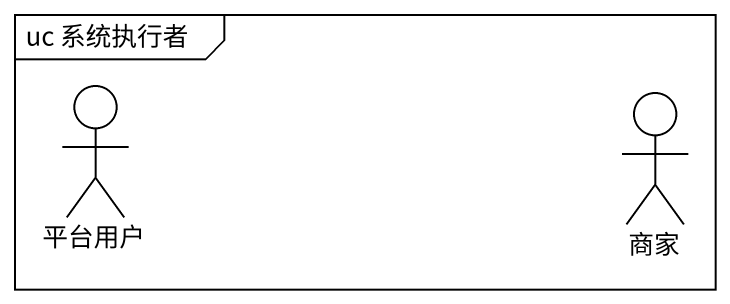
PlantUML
@startuml
mainframe uc 系统执行者
actor 平台用户
actor 商家
@enduml
